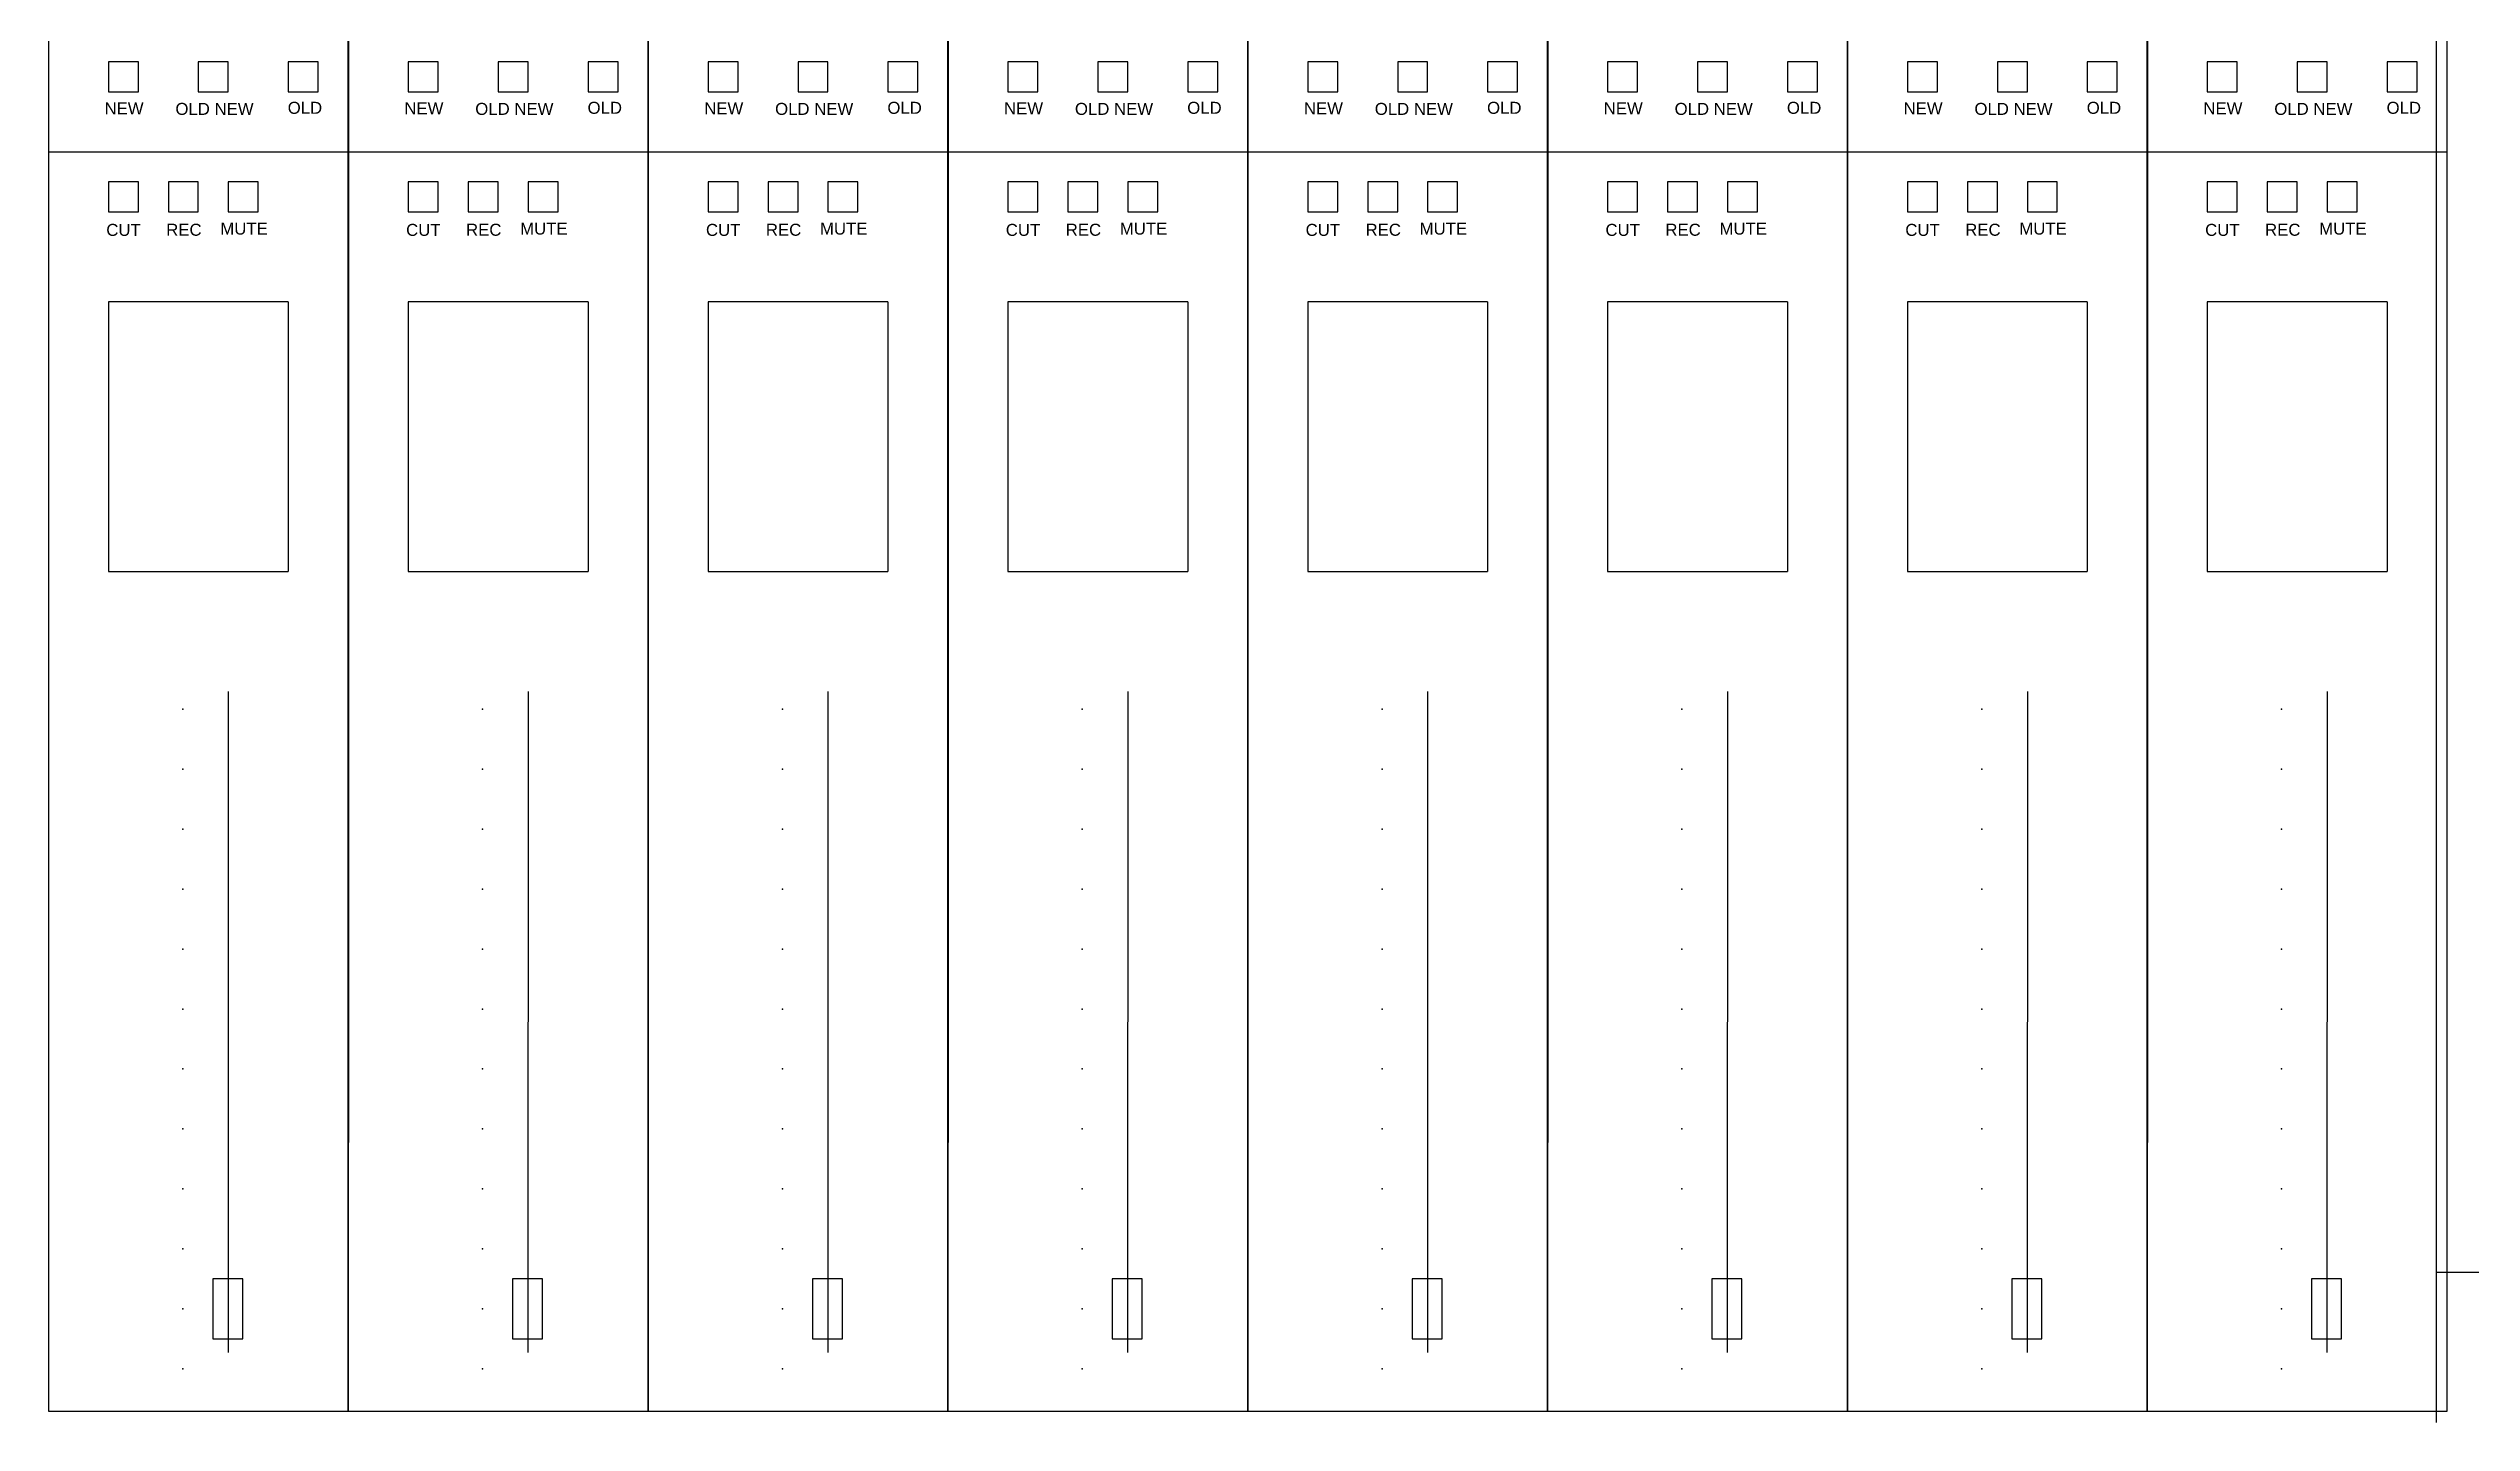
# Model space of a CAD drawing. Header units: inches. Extents: x -1200 to 6105, y -1104 to 2900.
# Drawn here: x -400 to 408, y -1104 to -646 of the extents above; entities that cross this region are included whole.
import ezdxf

# ---------------------------------------------------------------- set-up
doc = ezdxf.new("R2010")
doc.units = ezdxf.units.IN
doc.header["$MEASUREMENT"] = 0
doc.layers.get('0').update_dxf_attribs({"lineweight": 25, "true_color": 0xffffff})
doc.styles.add('textstyle531', font='')
doc.styles.add('textstyle532', font='')
doc.styles.add('textstyle533', font='')
doc.styles.add('textstyle534', font='')
doc.styles.add('textstyle535', font='')
doc.styles.add('textstyle536', font='')
doc.styles.add('textstyle537', font='')
doc.styles.add('textstyle538', font='')
doc.styles.add('textstyle547', font='')
doc.styles.add('textstyle548', font='')
doc.styles.add('textstyle549', font='')
doc.styles.add('textstyle550', font='')
doc.styles.add('textstyle551', font='')
doc.styles.add('textstyle552', font='')
doc.styles.add('textstyle553', font='')
doc.styles.add('textstyle554', font='')
doc.styles.add('textstyle567', font='')
doc.styles.add('textstyle568', font='')
doc.styles.add('textstyle569', font='')
doc.styles.add('textstyle570', font='')
doc.styles.add('textstyle571', font='')
doc.styles.add('textstyle572', font='')
doc.styles.add('textstyle573', font='')
doc.styles.add('textstyle574', font='')
doc.styles.add('textstyle591', font='')
doc.styles.add('textstyle592', font='')
doc.styles.add('textstyle593', font='')
doc.styles.add('textstyle594', font='')
doc.styles.add('textstyle595', font='')
doc.styles.add('textstyle596', font='')
doc.styles.add('textstyle597', font='')
doc.styles.add('textstyle598', font='')
doc.styles.add('textstyle607', font='')
doc.styles.add('textstyle608', font='')
doc.styles.add('textstyle609', font='')
doc.styles.add('textstyle610', font='')
doc.styles.add('textstyle611', font='')
doc.styles.add('textstyle612', font='')
doc.styles.add('textstyle613', font='')
doc.styles.add('textstyle614', font='')
doc.styles.add('textstyle623', font='')
doc.styles.add('textstyle624', font='')
doc.styles.add('textstyle625', font='')
doc.styles.add('textstyle626', font='')
doc.styles.add('textstyle627', font='')
doc.styles.add('textstyle628', font='')
doc.styles.add('textstyle629', font='')
doc.styles.add('textstyle630', font='')
doc.styles.get('textstyle531').set_extended_font_data('Liberation Sans')
doc.styles.get('textstyle532').set_extended_font_data('Liberation Sans')
doc.styles.get('textstyle533').set_extended_font_data('Liberation Sans')
doc.styles.get('textstyle534').set_extended_font_data('Liberation Sans')
doc.styles.get('textstyle535').set_extended_font_data('Liberation Sans')
doc.styles.get('textstyle536').set_extended_font_data('Liberation Sans')
doc.styles.get('textstyle537').set_extended_font_data('Liberation Sans')
doc.styles.get('textstyle538').set_extended_font_data('Liberation Sans')
doc.styles.get('textstyle547').set_extended_font_data('Liberation Sans')
doc.styles.get('textstyle548').set_extended_font_data('Liberation Sans')
doc.styles.get('textstyle549').set_extended_font_data('Liberation Sans')
doc.styles.get('textstyle550').set_extended_font_data('Liberation Sans')
doc.styles.get('textstyle551').set_extended_font_data('Liberation Sans')
doc.styles.get('textstyle552').set_extended_font_data('Liberation Sans')
doc.styles.get('textstyle553').set_extended_font_data('Liberation Sans')
doc.styles.get('textstyle554').set_extended_font_data('Liberation Sans')
doc.styles.get('textstyle567').set_extended_font_data('Liberation Sans')
doc.styles.get('textstyle568').set_extended_font_data('Liberation Sans')
doc.styles.get('textstyle569').set_extended_font_data('Liberation Sans')
doc.styles.get('textstyle570').set_extended_font_data('Liberation Sans')
doc.styles.get('textstyle571').set_extended_font_data('Liberation Sans')
doc.styles.get('textstyle572').set_extended_font_data('Liberation Sans')
doc.styles.get('textstyle573').set_extended_font_data('Liberation Sans')
doc.styles.get('textstyle574').set_extended_font_data('Liberation Sans')
doc.styles.get('textstyle591').set_extended_font_data('Liberation Sans')
doc.styles.get('textstyle592').set_extended_font_data('Liberation Sans')
doc.styles.get('textstyle593').set_extended_font_data('Liberation Sans')
doc.styles.get('textstyle594').set_extended_font_data('Liberation Sans')
doc.styles.get('textstyle595').set_extended_font_data('Liberation Sans')
doc.styles.get('textstyle596').set_extended_font_data('Liberation Sans')
doc.styles.get('textstyle597').set_extended_font_data('Liberation Sans')
doc.styles.get('textstyle598').set_extended_font_data('Liberation Sans')
doc.styles.get('textstyle607').set_extended_font_data('Liberation Sans')
doc.styles.get('textstyle608').set_extended_font_data('Liberation Sans')
doc.styles.get('textstyle609').set_extended_font_data('Liberation Sans')
doc.styles.get('textstyle610').set_extended_font_data('Liberation Sans')
doc.styles.get('textstyle611').set_extended_font_data('Liberation Sans')
doc.styles.get('textstyle612').set_extended_font_data('Liberation Sans')
doc.styles.get('textstyle613').set_extended_font_data('Liberation Sans')
doc.styles.get('textstyle614').set_extended_font_data('Liberation Sans')
doc.styles.get('textstyle623').set_extended_font_data('Liberation Sans')
doc.styles.get('textstyle624').set_extended_font_data('Liberation Sans')
doc.styles.get('textstyle625').set_extended_font_data('Liberation Sans')
doc.styles.get('textstyle626').set_extended_font_data('Liberation Sans')
doc.styles.get('textstyle627').set_extended_font_data('Liberation Sans')
doc.styles.get('textstyle628').set_extended_font_data('Liberation Sans')
doc.styles.get('textstyle629').set_extended_font_data('Liberation Sans')
doc.styles.get('textstyle630').set_extended_font_data('Liberation Sans')

# ---------------------------------------------------------------- blocks, each defined once
blk = doc.blocks.new('Channelstripmodel')
for p, q in [((900.22, -1400), (900.22, 1200)), ((1000.22, -1400), (1000.22, 1200)), ((1100.22, -1400), (1100.22, 1200)), ((1200.22, -1400), (1200.22, 1200)), ((1300.22, -1400), (1300.22, 1200)), ((1400.22, -1400), (1400.22, 1200)), ((1500.22, -1400), (1500.22, 1200)), ((1600.22, -1400), (1600.22, 1200)), ((800.26, -941.03), (800.26, -1221.03)), ((900.26, -941.03), (900.26, -1221.03)), ((1000.26, -941.03), (1000.26, -1221.03)), ((1100.26, -941.03), (1100.26, -1221.03)), ((1200.26, -941.03), (1200.26, -1221.03)), ((1300.26, -941.03), (1300.26, -1221.03)), ((1400.26, -941.03), (1400.26, -1221.03)), ((1500.26, -941.03), (1500.26, -1221.03)), ((820.22, -950), (820.22, -960)), ((830.22, -950), (820.22, -950)), ((830.22, -960), (830.22, -950)), ((850.22, -950), (850.22, -960)), ((860.22, -950), (850.22, -950)), ((860.22, -960), (860.22, -950)), ((880.22, -950), (880.22, -960)), ((890.22, -950), (880.22, -950)), ((890.22, -960), (890.22, -950)), ((920.22, -950), (920.22, -960)), ((930.22, -950), (920.22, -950)), ((930.22, -960), (930.22, -950)), ((950.22, -950), (950.22, -960)), ((960.22, -950), (950.22, -950)), ((960.22, -960), (960.22, -950)), ((980.22, -950), (980.22, -960)), ((990.22, -950), (980.22, -950)), ((990.22, -960), (990.22, -950)), ((1020.22, -950), (1020.22, -960)), ((1030.22, -950), (1020.22, -950)), ((1030.22, -960), (1030.22, -950)), ((1050.22, -950), (1050.22, -960)), ((1060.22, -950), (1050.22, -950)), ((1060.22, -960), (1060.22, -950)), ((1080.22, -950), (1080.22, -960)), ((1090.22, -950), (1080.22, -950)), ((1090.22, -960), (1090.22, -950)), ((1120.22, -950), (1120.22, -960)), ((1130.22, -950), (1120.22, -950)), ((1130.22, -960), (1130.22, -950)), ((1150.22, -950), (1150.22, -960)), ((1160.22, -950), (1150.22, -950)), ((1160.22, -960), (1160.22, -950)), ((1180.22, -950), (1180.22, -960)), ((1190.22, -950), (1180.22, -950)), ((1190.22, -960), (1190.22, -950)), ((1220.22, -950), (1220.22, -960)), ((1230.22, -950), (1220.22, -950)), ((1230.22, -960), (1230.22, -950)), ((1250.22, -950), (1250.22, -960)), ((1260.22, -950), (1250.22, -950)), ((1260.22, -960), (1260.22, -950)), ((1280.22, -950), (1280.22, -960)), ((1290.22, -950), (1280.22, -950)), ((1290.22, -960), (1290.22, -950)), ((1320.22, -950), (1320.22, -960)), ((1330.22, -950), (1320.22, -950)), ((1330.22, -960), (1330.22, -950)), ((1350.22, -950), (1350.22, -960)), ((1360.22, -950), (1350.22, -950)), ((1360.22, -960), (1360.22, -950)), ((1380.22, -950), (1380.22, -960)), ((1390.22, -950), (1380.22, -950)), ((1390.22, -960), (1390.22, -950)), ((1420.22, -950), (1420.22, -960)), ((1430.22, -950), (1420.22, -950)), ((1430.22, -960), (1430.22, -950)), ((1450.22, -950), (1450.22, -960)), ((1460.22, -950), (1450.22, -950)), ((1460.22, -960), (1460.22, -950)), ((1480.22, -950), (1480.22, -960)), ((1490.22, -950), (1480.22, -950)), ((1490.22, -960), (1490.22, -950)), ((1520.22, -950), (1520.22, -960)), ((1530.22, -950), (1520.22, -950)), ((1530.22, -960), (1530.22, -950)), ((1550.22, -950), (1550.22, -960)), ((1560.22, -950), (1550.22, -950)), ((1560.22, -960), (1560.22, -950)), ((1580.22, -950), (1580.22, -960)), ((1590.22, -950), (1580.22, -950)), ((1590.22, -960), (1590.22, -950)), ((820.22, -960), (830.22, -960)), ((850.22, -960), (860.22, -960)), ((880.22, -960), (890.22, -960)), ((920.22, -960), (930.22, -960)), ((950.22, -960), (960.22, -960)), ((980.22, -960), (990.22, -960)), ((1020.22, -960), (1030.22, -960)), ((1050.22, -960), (1060.22, -960)), ((1080.22, -960), (1090.22, -960)), ((1120.22, -960), (1130.22, -960)), ((1150.22, -960), (1160.22, -960)), ((1180.22, -960), (1190.22, -960)), ((1220.22, -960), (1230.22, -960)), ((1250.22, -960), (1260.22, -960)), ((1280.22, -960), (1290.22, -960)), ((1320.22, -960), (1330.22, -960)), ((1350.22, -960), (1360.22, -960)), ((1380.22, -960), (1390.22, -960)), ((1420.22, -960), (1430.22, -960)), ((1450.22, -960), (1460.22, -960)), ((1480.22, -960), (1490.22, -960)), ((1520.22, -960), (1530.22, -960)), ((1550.22, -960), (1560.22, -960)), ((1580.22, -960), (1590.22, -960)), ((800.22, -980), (900.22, -980)), ((900.22, -980), (1000.22, -980)), ((1000.22, -980), (1100.22, -980)), ((1100.22, -980), (1200.22, -980)), ((1200.22, -980), (1300.22, -980)), ((1300.22, -980), (1400.22, -980)), ((1400.22, -980), (1500.22, -980)), ((1500.22, -980), (1600.22, -980)), ((820.22, -990), (820.22, -1000)), ((830.22, -990), (820.22, -990)), ((830.22, -1000), (830.22, -990)), ((840.22, -990), (840.22, -1000)), ((850.22, -990), (840.22, -990)), ((850.22, -1000), (850.22, -990)), ((860.22, -990), (860.22, -1000)), ((870.22, -990), (860.22, -990)), ((870.22, -1000), (870.22, -990)), ((920.22, -990), (920.22, -1000)), ((930.22, -990), (920.22, -990)), ((930.22, -1000), (930.22, -990)), ((940.22, -990), (940.22, -1000)), ((950.22, -990), (940.22, -990)), ((950.22, -1000), (950.22, -990)), ((960.22, -990), (960.22, -1000)), ((970.22, -990), (960.22, -990)), ((970.22, -1000), (970.22, -990)), ((1020.22, -990), (1020.22, -1000)), ((1030.22, -990), (1020.22, -990)), ((1030.22, -1000), (1030.22, -990)), ((1040.22, -990), (1040.22, -1000)), ((1050.22, -990), (1040.22, -990)), ((1050.22, -1000), (1050.22, -990)), ((1060.22, -990), (1060.22, -1000)), ((1070.22, -990), (1060.22, -990)), ((1070.22, -1000), (1070.22, -990)), ((1120.22, -990), (1120.22, -1000)), ((1130.22, -990), (1120.22, -990)), ((1130.22, -1000), (1130.22, -990)), ((1140.22, -990), (1140.22, -1000)), ((1150.22, -990), (1140.22, -990)), ((1150.22, -1000), (1150.22, -990)), ((1160.22, -990), (1160.22, -1000)), ((1170.22, -990), (1160.22, -990)), ((1170.22, -1000), (1170.22, -990)), ((1220.22, -990), (1220.22, -1000)), ((1230.22, -990), (1220.22, -990)), ((1230.22, -1000), (1230.22, -990)), ((1240.22, -990), (1240.22, -1000)), ((1250.22, -990), (1240.22, -990)), ((1250.22, -1000), (1250.22, -990)), ((1260.22, -990), (1260.22, -1000)), ((1270.22, -990), (1260.22, -990)), ((1270.22, -1000), (1270.22, -990)), ((1320.22, -990), (1320.22, -1000)), ((1330.22, -990), (1320.22, -990)), ((1330.22, -1000), (1330.22, -990)), ((1340.22, -990), (1340.22, -1000)), ((1350.22, -990), (1340.22, -990)), ((1350.22, -1000), (1350.22, -990)), ((1360.22, -990), (1360.22, -1000)), ((1370.22, -990), (1360.22, -990)), ((1370.22, -1000), (1370.22, -990)), ((1420.22, -990), (1420.22, -1000)), ((1430.22, -990), (1420.22, -990)), ((1430.22, -1000), (1430.22, -990)), ((1440.22, -990), (1440.22, -1000)), ((1450.22, -990), (1440.22, -990)), ((1450.22, -1000), (1450.22, -990)), ((1460.22, -990), (1460.22, -1000)), ((1470.22, -990), (1460.22, -990)), ((1470.22, -1000), (1470.22, -990)), ((1520.22, -990), (1520.22, -1000)), ((1530.22, -990), (1520.22, -990)), ((1530.22, -1000), (1530.22, -990)), ((1540.22, -990), (1540.22, -1000)), ((1550.22, -990), (1540.22, -990)), ((1550.22, -1000), (1550.22, -990)), ((1560.22, -990), (1560.22, -1000)), ((1570.22, -990), (1560.22, -990)), ((1570.22, -1000), (1570.22, -990)), ((820.22, -1000), (830.22, -1000)), ((840.22, -1000), (850.22, -1000)), ((860.22, -1000), (870.22, -1000)), ((920.22, -1000), (930.22, -1000)), ((940.22, -1000), (950.22, -1000)), ((960.22, -1000), (970.22, -1000)), ((1020.22, -1000), (1030.22, -1000)), ((1040.22, -1000), (1050.22, -1000)), ((1060.22, -1000), (1070.22, -1000)), ((1120.22, -1000), (1130.22, -1000)), ((1140.22, -1000), (1150.22, -1000)), ((1160.22, -1000), (1170.22, -1000)), ((1220.22, -1000), (1230.22, -1000)), ((1240.22, -1000), (1250.22, -1000)), ((1260.22, -1000), (1270.22, -1000)), ((1320.22, -1000), (1330.22, -1000)), ((1340.22, -1000), (1350.22, -1000)), ((1360.22, -1000), (1370.22, -1000)), ((1420.22, -1000), (1430.22, -1000)), ((1440.22, -1000), (1450.22, -1000)), ((1460.22, -1000), (1470.22, -1000)), ((1520.22, -1000), (1530.22, -1000)), ((1540.22, -1000), (1550.22, -1000)), ((1560.22, -1000), (1570.22, -1000)), ((880.22, -1030), (820.22, -1030)), ((820.22, -1030), (820.22, -1120)), ((880.22, -1030), (880.22, -1120)), ((980.22, -1030), (920.22, -1030)), ((920.22, -1030), (920.22, -1120)), ((980.22, -1030), (980.22, -1120)), ((1080.22, -1030), (1020.22, -1030)), ((1020.22, -1030), (1020.22, -1120)), ((1080.22, -1030), (1080.22, -1120)), ((1180.22, -1030), (1120.22, -1030)), ((1120.22, -1030), (1120.22, -1120)), ((1180.22, -1030), (1180.22, -1120)), ((1280.22, -1030), (1220.22, -1030)), ((1220.22, -1030), (1220.22, -1120)), ((1280.22, -1030), (1280.22, -1120)), ((1380.22, -1030), (1320.22, -1030)), ((1320.22, -1030), (1320.22, -1120)), ((1380.22, -1030), (1380.22, -1120)), ((1480.22, -1030), (1420.22, -1030)), ((1420.22, -1030), (1420.22, -1120)), ((1480.22, -1030), (1480.22, -1120)), ((1580.22, -1030), (1520.22, -1030)), ((1520.22, -1030), (1520.22, -1120)), ((1580.22, -1030), (1580.22, -1120)), ((820.22, -1120), (880.22, -1120)), ((920.22, -1120), (980.22, -1120)), ((1020.22, -1120), (1080.22, -1120)), ((1120.22, -1120), (1180.22, -1120)), ((1220.22, -1120), (1280.22, -1120)), ((1320.22, -1120), (1380.22, -1120)), ((1420.22, -1120), (1480.22, -1120)), ((1520.22, -1120), (1580.22, -1120)), ((860.22, -1160), (860.15, -1380.48)), ((960.22, -1160), (960.15, -1380.48)), ((1060.22, -1160), (1060.15, -1380.48)), ((1160.22, -1160), (1160.15, -1380.48)), ((1260.22, -1160), (1260.15, -1380.48)), ((1360.22, -1160), (1360.15, -1380.48)), ((1460.22, -1160), (1460.15, -1380.48)), ((1560.22, -1160), (1560.15, -1380.48)), ((800.26, -1221.03), (800.22, -1400)), ((900.26, -1221.03), (900.22, -1400)), ((1000.26, -1221.03), (1000.22, -1400)), ((1100.26, -1221.03), (1100.22, -1400)), ((1200.26, -1221.03), (1200.22, -1400)), ((1300.26, -1221.03), (1300.22, -1400)), ((1400.26, -1221.03), (1400.22, -1400)), ((1500.26, -1221.03), (1500.22, -1400)), ((855.02, -1355.89), (855.02, -1375.89)), ((865.02, -1355.89), (855.02, -1355.89)), ((865.02, -1375.89), (865.02, -1355.89)), ((955.02, -1355.89), (955.02, -1375.89)), ((965.02, -1355.89), (955.02, -1355.89)), ((965.02, -1375.89), (965.02, -1355.89)), ((1055.02, -1355.89), (1055.02, -1375.89)), ((1065.02, -1355.89), (1055.02, -1355.89)), ((1065.02, -1375.89), (1065.02, -1355.89)), ((1155.02, -1355.89), (1155.02, -1375.89)), ((1165.02, -1355.89), (1155.02, -1355.89)), ((1165.02, -1375.89), (1165.02, -1355.89)), ((1255.02, -1355.89), (1255.02, -1375.89)), ((1265.02, -1355.89), (1255.02, -1355.89)), ((1265.02, -1375.89), (1265.02, -1355.89)), ((1355.02, -1355.89), (1355.02, -1375.89)), ((1365.02, -1355.89), (1355.02, -1355.89)), ((1365.02, -1375.89), (1365.02, -1355.89)), ((1455.02, -1355.89), (1455.02, -1375.89)), ((1465.02, -1355.89), (1455.02, -1355.89)), ((1465.02, -1375.89), (1465.02, -1355.89)), ((1555.02, -1355.89), (1555.02, -1375.89)), ((1565.02, -1355.89), (1555.02, -1355.89)), ((1565.02, -1375.89), (1565.02, -1355.89)), ((855.02, -1375.89), (865.02, -1375.89)), ((955.02, -1375.89), (965.02, -1375.89)), ((1055.02, -1375.89), (1065.02, -1375.89)), ((1155.02, -1375.89), (1165.02, -1375.89)), ((1255.02, -1375.89), (1265.02, -1375.89)), ((1355.02, -1375.89), (1365.02, -1375.89)), ((1455.02, -1375.89), (1465.02, -1375.89)), ((1555.02, -1375.89), (1565.02, -1375.89)), ((800.22, -1400), (900.22, -1400)), ((900.22, -1400), (1000.22, -1400)), ((1000.22, -1400), (1100.22, -1400)), ((1100.22, -1400), (1200.22, -1400)), ((1200.22, -1400), (1300.22, -1400)), ((1300.22, -1400), (1400.22, -1400)), ((1400.22, -1400), (1500.22, -1400)), ((1500.22, -1400), (1600.22, -1400))]:
    blk.add_line(p, q)
for p in [(845.02, -1165.89), (945.02, -1165.89), (1045.02, -1165.89), (1145.02, -1165.89), (1245.02, -1165.89), (1345.02, -1165.89), (1445.02, -1165.89), (1545.02, -1165.89), (845.02, -1185.89), (945.02, -1185.89), (1045.02, -1185.89), (1145.02, -1185.89), (1245.02, -1185.89), (1345.02, -1185.89), (1445.02, -1185.89), (1545.02, -1185.89), (845.02, -1205.89), (945.02, -1205.89), (1045.02, -1205.89), (1145.02, -1205.89), (1245.02, -1205.89), (1345.02, -1205.89), (1445.02, -1205.89), (1545.02, -1205.89), (845.02, -1225.89), (945.02, -1225.89), (1045.02, -1225.89), (1145.02, -1225.89), (1245.02, -1225.89), (1345.02, -1225.89), (1445.02, -1225.89), (1545.02, -1225.89), (845.02, -1245.89), (945.02, -1245.89), (1045.02, -1245.89), (1145.02, -1245.89), (1245.02, -1245.89), (1345.02, -1245.89), (1445.02, -1245.89), (1545.02, -1245.89), (845.02, -1265.89), (945.02, -1265.89), (1045.02, -1265.89), (1145.02, -1265.89), (1245.02, -1265.89), (1345.02, -1265.89), (1445.02, -1265.89), (1545.02, -1265.89), (845.02, -1285.89), (945.02, -1285.89), (1045.02, -1285.89), (1145.02, -1285.89), (1245.02, -1285.89), (1345.02, -1285.89), (1445.02, -1285.89), (1545.02, -1285.89), (845.02, -1305.89), (945.02, -1305.89), (1045.02, -1305.89), (1145.02, -1305.89), (1245.02, -1305.89), (1345.02, -1305.89), (1445.02, -1305.89), (1545.02, -1305.89), (845.02, -1325.89), (945.02, -1325.89), (1045.02, -1325.89), (1145.02, -1325.89), (1245.02, -1325.89), (1345.02, -1325.89), (1445.02, -1325.89), (1545.02, -1325.89), (845.02, -1345.89), (945.02, -1345.89), (1045.02, -1345.89), (1145.02, -1345.89), (1245.02, -1345.89), (1345.02, -1345.89), (1445.02, -1345.89), (1545.02, -1345.89), (845.02, -1365.89), (945.02, -1365.89), (1045.02, -1365.89), (1145.02, -1365.89), (1245.02, -1365.89), (1345.02, -1365.89), (1445.02, -1365.89), (1545.02, -1365.89), (845.02, -1385.89), (945.02, -1385.89), (1045.02, -1385.89), (1145.02, -1385.89), (1245.02, -1385.89), (1345.02, -1385.89), (1445.02, -1385.89), (1545.02, -1385.89)]:
    blk.add_point(p)
at = {"char_height": 1, "attachment_point": 1}
for s, insert, style in [('\\C7;\\H4;NEW', (818.93, -963.49), 'textstyle623'), ('\\C7;\\H4;OLD NEW', (842.58, -963.67), 'textstyle591'), ('\\C7;\\H4;OLD', (880.03, -963.31), 'textstyle607'), ('\\C7;\\H4;NEW', (918.93, -963.49), 'textstyle624'), ('\\C7;\\H4;OLD NEW', (942.58, -963.67), 'textstyle592'), ('\\C7;\\H4;OLD', (980.03, -963.31), 'textstyle608'), ('\\C7;\\H4;NEW', (1018.93, -963.49), 'textstyle625'), ('\\C7;\\H4;OLD NEW', (1042.58, -963.67), 'textstyle593'), ('\\C7;\\H4;OLD', (1080.03, -963.31), 'textstyle609'), ('\\C7;\\H4;NEW', (1118.93, -963.49), 'textstyle626'), ('\\C7;\\H4;OLD NEW', (1142.58, -963.67), 'textstyle594'), ('\\C7;\\H4;OLD', (1180.03, -963.31), 'textstyle610'), ('\\C7;\\H4;NEW', (1218.93, -963.49), 'textstyle627'), ('\\C7;\\H4;OLD NEW', (1242.58, -963.67), 'textstyle595'), ('\\C7;\\H4;OLD', (1280.03, -963.31), 'textstyle611'), ('\\C7;\\H4;NEW', (1318.93, -963.49), 'textstyle628'), ('\\C7;\\H4;OLD NEW', (1342.58, -963.67), 'textstyle596'), ('\\C7;\\H4;OLD', (1380.03, -963.31), 'textstyle612'), ('\\C7;\\H4;NEW', (1418.93, -963.49), 'textstyle629'), ('\\C7;\\H4;OLD NEW', (1442.58, -963.67), 'textstyle597'), ('\\C7;\\H4;OLD', (1480.03, -963.31), 'textstyle613'), ('\\C7;\\H4;NEW', (1518.93, -963.49), 'textstyle630'), ('\\C7;\\H4;OLD NEW', (1542.58, -963.67), 'textstyle598'), ('\\C7;\\H4;OLD', (1580.03, -963.31), 'textstyle614'), ('\\C7;\\H4;CUT', (819.52, -1004.03), 'textstyle531'), ('\\C7;\\H4;REC', (839.51, -1003.98), 'textstyle567'), ('\\C7;\\H4;MUTE', (857.55, -1003.6), 'textstyle547'), ('\\C7;\\H4;CUT', (919.52, -1004.03), 'textstyle532'), ('\\C7;\\H4;REC', (939.51, -1003.98), 'textstyle568'), ('\\C7;\\H4;MUTE', (957.55, -1003.6), 'textstyle548'), ('\\C7;\\H4;CUT', (1019.52, -1004.03), 'textstyle533'), ('\\C7;\\H4;REC', (1039.51, -1003.98), 'textstyle569'), ('\\C7;\\H4;MUTE', (1057.55, -1003.6), 'textstyle549'), ('\\C7;\\H4;CUT', (1119.52, -1004.03), 'textstyle534'), ('\\C7;\\H4;REC', (1139.51, -1003.98), 'textstyle570'), ('\\C7;\\H4;MUTE', (1157.55, -1003.6), 'textstyle550'), ('\\C7;\\H4;CUT', (1219.52, -1004.03), 'textstyle535'), ('\\C7;\\H4;REC', (1239.51, -1003.98), 'textstyle571'), ('\\C7;\\H4;MUTE', (1257.55, -1003.6), 'textstyle551'), ('\\C7;\\H4;CUT', (1319.52, -1004.03), 'textstyle536'), ('\\C7;\\H4;REC', (1339.51, -1003.98), 'textstyle572'), ('\\C7;\\H4;MUTE', (1357.55, -1003.6), 'textstyle552'), ('\\C7;\\H4;CUT', (1419.52, -1004.03), 'textstyle537'), ('\\C7;\\H4;REC', (1439.51, -1003.98), 'textstyle573'), ('\\C7;\\H4;MUTE', (1457.55, -1003.6), 'textstyle553'), ('\\C7;\\H4;CUT', (1519.52, -1004.03), 'textstyle538'), ('\\C7;\\H4;REC', (1539.51, -1003.98), 'textstyle574'), ('\\C7;\\H4;MUTE', (1557.55, -1003.6), 'textstyle554')]:
    blk.add_mtext(s, dxfattribs=dict(at, insert=insert, style=style))

msp = doc.modelspace()

# ---------------------------------------------------------------- linework, layer by layer
for p, q in [((396.52, 1096.18), (396.52, -1103.82)), ((2276.52, -1053.82), (396.52, -1053.82))]:
    msp.add_line(p, q)

# ---------------------------------------------------------------- block references
msp.add_blockref('Channelstripmodel', (-1200, 300))

doc.saveas('drawing.dxf')
